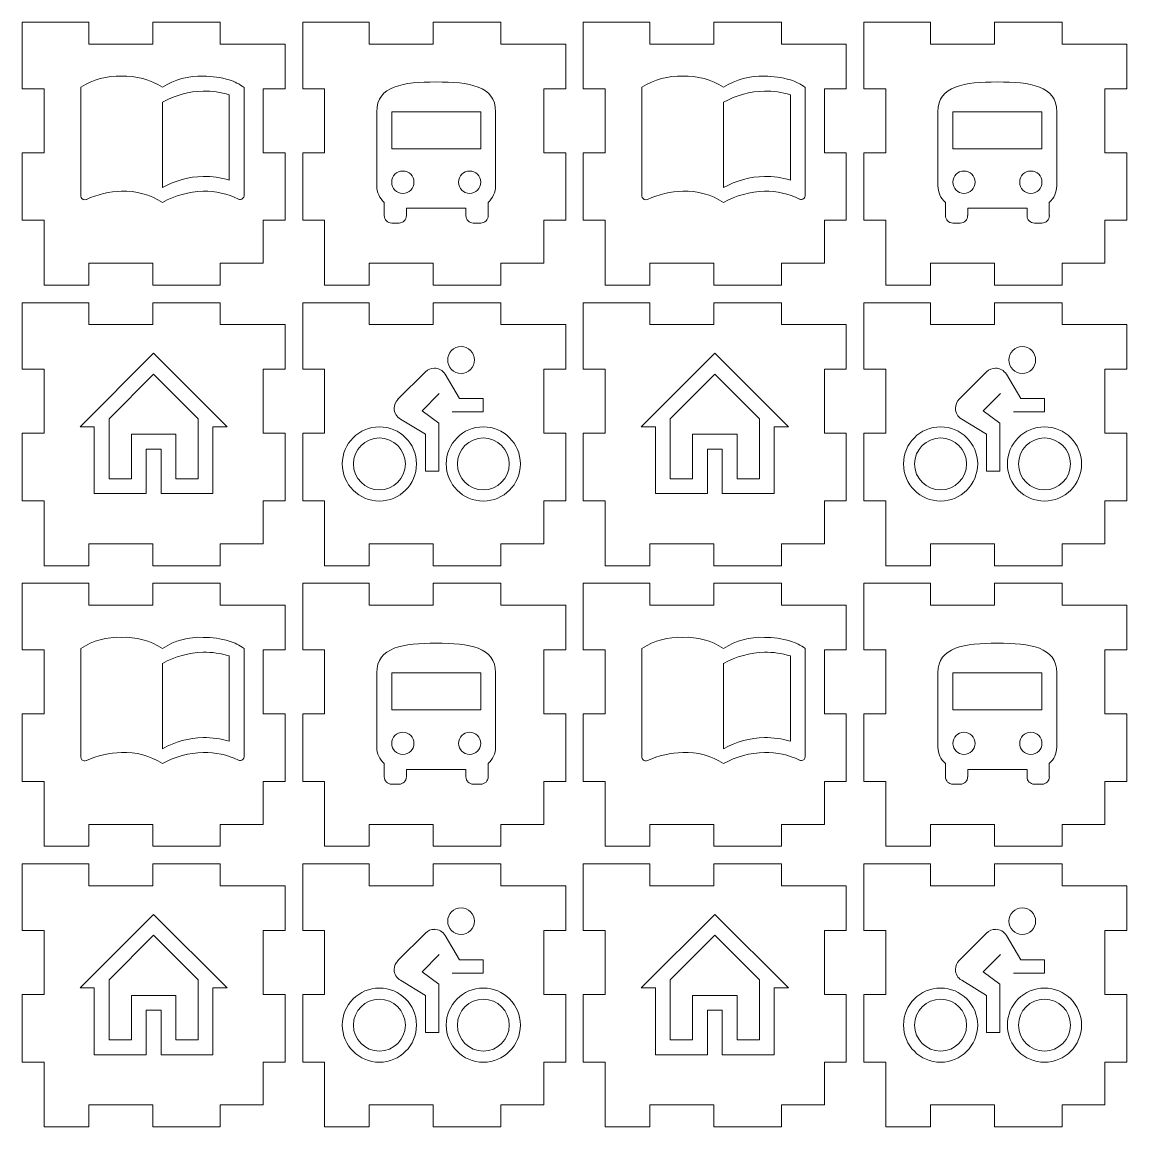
# Model space of a CAD drawing. Header units: millimetres. Extents: x 0 to 126, y 0 to 254.
# Drawn here: x 0 to 126, y 128 to 254 of the extents above; entities that cross this region are included whole.
import ezdxf

# ---------------------------------------------------------------- set-up
doc = ezdxf.new("R2010")
doc.units = ezdxf.units.MM
doc.layers.get('0').update_dxf_attribs({"lineweight": 25, "true_color": 0xffffff})
doc.layers.add('layer 1', color=3, linetype='Continuous', lineweight=9, true_color=0x00ff00)

msp = doc.modelspace()

# ---------------------------------------------------------------- linework, layer by layer
at = {"lineweight": 13}
for p, q in [((7.6, 254), (0, 254)), ((0, 246.4), (0, 254)), ((7.6, 254), (7.6, 251.5)), ((22.6, 254), (14.9, 254)), ((14.9, 254), (14.9, 251.5)), ((22.6, 254), (22.6, 251.5)), ((39.6, 254), (32, 254)), ((32, 246.4), (32, 254)), ((39.6, 254), (39.6, 251.5)), ((54.6, 254), (46.9, 254)), ((46.9, 254), (46.9, 251.5)), ((54.6, 254), (54.6, 251.5)), ((71.6, 254), (64, 254)), ((64, 246.4), (64, 254)), ((71.6, 254), (71.6, 251.5)), ((86.6, 254), (78.9, 254)), ((78.9, 254), (78.9, 251.5)), ((86.6, 254), (86.6, 251.5)), ((103.6, 254), (96, 254)), ((96, 246.4), (96, 254)), ((103.6, 254), (103.6, 251.5)), ((118.6, 254), (110.9, 254)), ((110.9, 254), (110.9, 251.5)), ((118.6, 254), (118.6, 251.5)), ((14.9, 251.5), (7.6, 251.5)), ((30, 251.5), (22.6, 251.5)), ((30, 246.4), (30, 251.5)), ((46.9, 251.5), (39.6, 251.5)), ((62, 251.5), (54.6, 251.5)), ((62, 246.4), (62, 251.5)), ((78.9, 251.5), (71.6, 251.5)), ((94, 251.5), (86.6, 251.5)), ((94, 246.4), (94, 251.5)), ((110.9, 251.5), (103.6, 251.5)), ((126, 251.5), (118.6, 251.5)), ((126, 246.4), (126, 251.5)), ((0, 246.4), (2.5, 246.4)), ((2.5, 239.1), (2.5, 246.4)), ((27.5, 239.1), (27.5, 246.4)), ((27.5, 246.4), (30, 246.4)), ((32, 246.4), (34.5, 246.4)), ((34.5, 239.1), (34.5, 246.4)), ((59.5, 239.1), (59.5, 246.4)), ((59.5, 246.4), (62, 246.4)), ((64, 246.4), (66.5, 246.4)), ((66.5, 239.1), (66.5, 246.4)), ((91.5, 239.1), (91.5, 246.4)), ((91.5, 246.4), (94, 246.4)), ((96, 246.4), (98.5, 246.4)), ((98.5, 239.1), (98.5, 246.4)), ((123.5, 239.1), (123.5, 246.4)), ((123.5, 246.4), (126, 246.4)), ((0, 231.4), (0, 239.1)), ((0, 239.1), (2.5, 239.1)), ((27.5, 239.1), (30, 239.1)), ((30, 231.4), (30, 239.1)), ((32, 231.4), (32, 239.1)), ((32, 239.1), (34.5, 239.1)), ((59.5, 239.1), (62, 239.1)), ((62, 231.4), (62, 239.1)), ((64, 231.4), (64, 239.1)), ((64, 239.1), (66.5, 239.1)), ((91.5, 239.1), (94, 239.1)), ((94, 231.4), (94, 239.1)), ((96, 231.4), (96, 239.1)), ((96, 239.1), (98.5, 239.1)), ((123.5, 239.1), (126, 239.1)), ((126, 231.4), (126, 239.1)), ((0, 231.4), (2.5, 231.4)), ((2.5, 224), (2.5, 231.4)), ((27.5, 226.5), (27.5, 231.4)), ((27.5, 231.4), (30, 231.4)), ((32, 231.4), (34.5, 231.4)), ((34.5, 224), (34.5, 231.4)), ((59.5, 226.5), (59.5, 231.4)), ((59.5, 231.4), (62, 231.4)), ((64, 231.4), (66.5, 231.4)), ((66.5, 224), (66.5, 231.4)), ((91.5, 226.5), (91.5, 231.4)), ((91.5, 231.4), (94, 231.4)), ((96, 231.4), (98.5, 231.4)), ((98.5, 224), (98.5, 231.4)), ((123.5, 226.5), (123.5, 231.4)), ((123.5, 231.4), (126, 231.4)), ((14.9, 226.5), (7.6, 226.5)), ((7.6, 226.5), (7.6, 224)), ((14.9, 226.5), (14.9, 224)), ((27.5, 226.5), (22.6, 226.5)), ((22.6, 226.5), (22.6, 224)), ((46.9, 226.5), (39.6, 226.5)), ((39.6, 226.5), (39.6, 224)), ((46.9, 226.5), (46.9, 224)), ((59.5, 226.5), (54.6, 226.5)), ((54.6, 226.5), (54.6, 224)), ((78.9, 226.5), (71.6, 226.5)), ((71.6, 226.5), (71.6, 224)), ((78.9, 226.5), (78.9, 224)), ((91.5, 226.5), (86.6, 226.5)), ((86.6, 226.5), (86.6, 224)), ((110.9, 226.5), (103.6, 226.5)), ((103.6, 226.5), (103.6, 224)), ((110.9, 226.5), (110.9, 224)), ((123.5, 226.5), (118.6, 226.5)), ((118.6, 226.5), (118.6, 224)), ((7.6, 224), (2.5, 224)), ((22.6, 224), (14.9, 224)), ((39.6, 224), (34.5, 224)), ((54.6, 224), (46.9, 224)), ((71.6, 224), (66.5, 224)), ((86.6, 224), (78.9, 224)), ((103.6, 224), (98.5, 224)), ((118.6, 224), (110.9, 224)), ((7.6, 222), (0, 222)), ((0, 214.4), (0, 222)), ((7.6, 222), (7.6, 219.5)), ((22.6, 222), (14.9, 222)), ((14.9, 222), (14.9, 219.5)), ((22.6, 222), (22.6, 219.5)), ((39.6, 222), (32, 222)), ((32, 214.4), (32, 222)), ((39.6, 222), (39.6, 219.5)), ((54.6, 222), (46.9, 222)), ((46.9, 222), (46.9, 219.5)), ((54.6, 222), (54.6, 219.5)), ((71.6, 222), (64, 222)), ((64, 214.4), (64, 222)), ((71.6, 222), (71.6, 219.5)), ((86.6, 222), (78.9, 222)), ((78.9, 222), (78.9, 219.5)), ((86.6, 222), (86.6, 219.5)), ((103.6, 222), (96, 222)), ((96, 214.4), (96, 222)), ((103.6, 222), (103.6, 219.5)), ((118.6, 222), (110.9, 222)), ((110.9, 222), (110.9, 219.5)), ((118.6, 222), (118.6, 219.5)), ((14.9, 219.5), (7.6, 219.5)), ((30, 219.5), (22.6, 219.5)), ((30, 214.4), (30, 219.5)), ((46.9, 219.5), (39.6, 219.5)), ((62, 219.5), (54.6, 219.5)), ((62, 214.4), (62, 219.5)), ((78.9, 219.5), (71.6, 219.5)), ((94, 219.5), (86.6, 219.5)), ((94, 214.4), (94, 219.5)), ((110.9, 219.5), (103.6, 219.5)), ((126, 219.5), (118.6, 219.5)), ((126, 214.4), (126, 219.5)), ((0, 214.4), (2.5, 214.4)), ((2.5, 207.1), (2.5, 214.4)), ((27.5, 207.1), (27.5, 214.4)), ((27.5, 214.4), (30, 214.4)), ((32, 214.4), (34.5, 214.4)), ((34.5, 207.1), (34.5, 214.4)), ((59.5, 207.1), (59.5, 214.4)), ((59.5, 214.4), (62, 214.4)), ((64, 214.4), (66.5, 214.4)), ((66.5, 207.1), (66.5, 214.4)), ((91.5, 207.1), (91.5, 214.4)), ((91.5, 214.4), (94, 214.4)), ((96, 214.4), (98.5, 214.4)), ((98.5, 207.1), (98.5, 214.4)), ((123.5, 207.1), (123.5, 214.4)), ((123.5, 214.4), (126, 214.4)), ((0, 199.4), (0, 207.1)), ((0, 207.1), (2.5, 207.1)), ((27.5, 207.1), (30, 207.1)), ((30, 199.4), (30, 207.1)), ((32, 199.4), (32, 207.1)), ((32, 207.1), (34.5, 207.1)), ((59.5, 207.1), (62, 207.1)), ((62, 199.4), (62, 207.1)), ((64, 199.4), (64, 207.1)), ((64, 207.1), (66.5, 207.1)), ((91.5, 207.1), (94, 207.1)), ((94, 199.4), (94, 207.1)), ((96, 199.4), (96, 207.1)), ((96, 207.1), (98.5, 207.1)), ((123.5, 207.1), (126, 207.1)), ((126, 199.4), (126, 207.1)), ((0, 199.4), (2.5, 199.4)), ((2.5, 192), (2.5, 199.4)), ((27.5, 194.5), (27.5, 199.4)), ((27.5, 199.4), (30, 199.4)), ((32, 199.4), (34.5, 199.4)), ((34.5, 192), (34.5, 199.4)), ((59.5, 194.5), (59.5, 199.4)), ((59.5, 199.4), (62, 199.4)), ((64, 199.4), (66.5, 199.4)), ((66.5, 192), (66.5, 199.4)), ((91.5, 194.5), (91.5, 199.4)), ((91.5, 199.4), (94, 199.4)), ((96, 199.4), (98.5, 199.4)), ((98.5, 192), (98.5, 199.4)), ((123.5, 194.5), (123.5, 199.4)), ((123.5, 199.4), (126, 199.4)), ((14.9, 194.5), (7.6, 194.5)), ((7.6, 194.5), (7.6, 192)), ((14.9, 194.5), (14.9, 192)), ((27.5, 194.5), (22.6, 194.5)), ((22.6, 194.5), (22.6, 192)), ((46.9, 194.5), (39.6, 194.5)), ((39.6, 194.5), (39.6, 192)), ((46.9, 194.5), (46.9, 192)), ((59.5, 194.5), (54.6, 194.5)), ((54.6, 194.5), (54.6, 192)), ((78.9, 194.5), (71.6, 194.5)), ((71.6, 194.5), (71.6, 192)), ((78.9, 194.5), (78.9, 192)), ((91.5, 194.5), (86.6, 194.5)), ((86.6, 194.5), (86.6, 192)), ((110.9, 194.5), (103.6, 194.5)), ((103.6, 194.5), (103.6, 192)), ((110.9, 194.5), (110.9, 192)), ((123.5, 194.5), (118.6, 194.5)), ((118.6, 194.5), (118.6, 192)), ((7.6, 192), (2.5, 192)), ((22.6, 192), (14.9, 192)), ((39.6, 192), (34.5, 192)), ((54.6, 192), (46.9, 192)), ((71.6, 192), (66.5, 192)), ((86.6, 192), (78.9, 192)), ((103.6, 192), (98.5, 192)), ((118.6, 192), (110.9, 192)), ((7.6, 190), (0, 190)), ((0, 182.4), (0, 190)), ((7.6, 190), (7.6, 187.5)), ((22.6, 190), (14.9, 190)), ((14.9, 190), (14.9, 187.5)), ((22.6, 190), (22.6, 187.5)), ((39.6, 190), (32, 190)), ((32, 182.4), (32, 190)), ((39.6, 190), (39.6, 187.5)), ((54.6, 190), (46.9, 190)), ((46.9, 190), (46.9, 187.5)), ((54.6, 190), (54.6, 187.5)), ((71.6, 190), (64, 190)), ((64, 182.4), (64, 190)), ((71.6, 190), (71.6, 187.5)), ((86.6, 190), (78.9, 190)), ((78.9, 190), (78.9, 187.5)), ((86.6, 190), (86.6, 187.5)), ((103.6, 190), (96, 190)), ((96, 182.4), (96, 190)), ((103.6, 190), (103.6, 187.5)), ((118.6, 190), (110.9, 190)), ((110.9, 190), (110.9, 187.5)), ((118.6, 190), (118.6, 187.5)), ((14.9, 187.5), (7.6, 187.5)), ((30, 187.5), (22.6, 187.5)), ((30, 182.4), (30, 187.5)), ((46.9, 187.5), (39.6, 187.5)), ((62, 187.5), (54.6, 187.5)), ((62, 182.4), (62, 187.5)), ((78.9, 187.5), (71.6, 187.5)), ((94, 187.5), (86.6, 187.5)), ((94, 182.4), (94, 187.5)), ((110.9, 187.5), (103.6, 187.5)), ((126, 187.5), (118.6, 187.5)), ((126, 182.4), (126, 187.5)), ((0, 182.4), (2.5, 182.4)), ((2.5, 175.1), (2.5, 182.4)), ((27.5, 175.1), (27.5, 182.4)), ((27.5, 182.4), (30, 182.4)), ((32, 182.4), (34.5, 182.4)), ((34.5, 175.1), (34.5, 182.4)), ((59.5, 175.1), (59.5, 182.4)), ((59.5, 182.4), (62, 182.4)), ((64, 182.4), (66.5, 182.4)), ((66.5, 175.1), (66.5, 182.4)), ((91.5, 175.1), (91.5, 182.4)), ((91.5, 182.4), (94, 182.4)), ((96, 182.4), (98.5, 182.4)), ((98.5, 175.1), (98.5, 182.4)), ((123.5, 175.1), (123.5, 182.4)), ((123.5, 182.4), (126, 182.4)), ((0, 167.4), (0, 175.1)), ((0, 175.1), (2.5, 175.1)), ((27.5, 175.1), (30, 175.1)), ((30, 167.4), (30, 175.1)), ((32, 167.4), (32, 175.1)), ((32, 175.1), (34.5, 175.1)), ((59.5, 175.1), (62, 175.1)), ((62, 167.4), (62, 175.1)), ((64, 167.4), (64, 175.1)), ((64, 175.1), (66.5, 175.1)), ((91.5, 175.1), (94, 175.1)), ((94, 167.4), (94, 175.1)), ((96, 167.4), (96, 175.1)), ((96, 175.1), (98.5, 175.1)), ((123.5, 175.1), (126, 175.1)), ((126, 167.4), (126, 175.1)), ((0, 167.4), (2.5, 167.4)), ((2.5, 160), (2.5, 167.4)), ((27.5, 162.5), (27.5, 167.4)), ((27.5, 167.4), (30, 167.4)), ((32, 167.4), (34.5, 167.4)), ((34.5, 160), (34.5, 167.4)), ((59.5, 162.5), (59.5, 167.4)), ((59.5, 167.4), (62, 167.4)), ((64, 167.4), (66.5, 167.4)), ((66.5, 160), (66.5, 167.4)), ((91.5, 162.5), (91.5, 167.4)), ((91.5, 167.4), (94, 167.4)), ((96, 167.4), (98.5, 167.4)), ((98.5, 160), (98.5, 167.4)), ((123.5, 162.5), (123.5, 167.4)), ((123.5, 167.4), (126, 167.4)), ((14.9, 162.5), (7.6, 162.5)), ((7.6, 162.5), (7.6, 160)), ((14.9, 162.5), (14.9, 160)), ((27.5, 162.5), (22.6, 162.5)), ((22.6, 162.5), (22.6, 160)), ((46.9, 162.5), (39.6, 162.5)), ((39.6, 162.5), (39.6, 160)), ((46.9, 162.5), (46.9, 160)), ((59.5, 162.5), (54.6, 162.5)), ((54.6, 162.5), (54.6, 160)), ((78.9, 162.5), (71.6, 162.5)), ((71.6, 162.5), (71.6, 160)), ((78.9, 162.5), (78.9, 160)), ((91.5, 162.5), (86.6, 162.5)), ((86.6, 162.5), (86.6, 160)), ((110.9, 162.5), (103.6, 162.5)), ((103.6, 162.5), (103.6, 160)), ((110.9, 162.5), (110.9, 160)), ((123.5, 162.5), (118.6, 162.5)), ((118.6, 162.5), (118.6, 160)), ((7.6, 160), (2.5, 160)), ((22.6, 160), (14.9, 160)), ((39.6, 160), (34.5, 160)), ((54.6, 160), (46.9, 160)), ((71.6, 160), (66.5, 160)), ((86.6, 160), (78.9, 160)), ((103.6, 160), (98.5, 160)), ((118.6, 160), (110.9, 160)), ((7.6, 158), (0, 158)), ((0, 150.4), (0, 158)), ((7.6, 158), (7.6, 155.5)), ((22.6, 158), (14.9, 158)), ((14.9, 158), (14.9, 155.5)), ((22.6, 158), (22.6, 155.5)), ((39.6, 158), (32, 158)), ((32, 150.4), (32, 158)), ((39.6, 158), (39.6, 155.5)), ((54.6, 158), (46.9, 158)), ((46.9, 158), (46.9, 155.5)), ((54.6, 158), (54.6, 155.5)), ((71.6, 158), (64, 158)), ((64, 150.4), (64, 158)), ((71.6, 158), (71.6, 155.5)), ((86.6, 158), (78.9, 158)), ((78.9, 158), (78.9, 155.5)), ((86.6, 158), (86.6, 155.5)), ((103.6, 158), (96, 158)), ((96, 150.4), (96, 158)), ((103.6, 158), (103.6, 155.5)), ((118.6, 158), (110.9, 158)), ((110.9, 158), (110.9, 155.5)), ((118.6, 158), (118.6, 155.5)), ((14.9, 155.5), (7.6, 155.5)), ((30, 155.5), (22.6, 155.5)), ((30, 150.4), (30, 155.5)), ((46.9, 155.5), (39.6, 155.5)), ((62, 155.5), (54.6, 155.5)), ((62, 150.4), (62, 155.5)), ((78.9, 155.5), (71.6, 155.5)), ((94, 155.5), (86.6, 155.5)), ((94, 150.4), (94, 155.5)), ((110.9, 155.5), (103.6, 155.5)), ((126, 155.5), (118.6, 155.5)), ((126, 150.4), (126, 155.5)), ((0, 150.4), (2.5, 150.4)), ((2.5, 143.1), (2.5, 150.4)), ((27.5, 143.1), (27.5, 150.4)), ((27.5, 150.4), (30, 150.4)), ((32, 150.4), (34.5, 150.4)), ((34.5, 143.1), (34.5, 150.4)), ((59.5, 143.1), (59.5, 150.4)), ((59.5, 150.4), (62, 150.4)), ((64, 150.4), (66.5, 150.4)), ((66.5, 143.1), (66.5, 150.4)), ((91.5, 143.1), (91.5, 150.4)), ((91.5, 150.4), (94, 150.4)), ((96, 150.4), (98.5, 150.4)), ((98.5, 143.1), (98.5, 150.4)), ((123.5, 143.1), (123.5, 150.4)), ((123.5, 150.4), (126, 150.4)), ((0, 135.4), (0, 143.1)), ((0, 143.1), (2.5, 143.1)), ((27.5, 143.1), (30, 143.1)), ((30, 135.4), (30, 143.1)), ((32, 135.4), (32, 143.1)), ((32, 143.1), (34.5, 143.1)), ((59.5, 143.1), (62, 143.1)), ((62, 135.4), (62, 143.1)), ((64, 135.4), (64, 143.1)), ((64, 143.1), (66.5, 143.1)), ((91.5, 143.1), (94, 143.1)), ((94, 135.4), (94, 143.1)), ((96, 135.4), (96, 143.1)), ((96, 143.1), (98.5, 143.1)), ((123.5, 143.1), (126, 143.1)), ((126, 135.4), (126, 143.1)), ((0, 135.4), (2.5, 135.4)), ((2.5, 128), (2.5, 135.4)), ((27.5, 130.5), (27.5, 135.4)), ((27.5, 135.4), (30, 135.4)), ((32, 135.4), (34.5, 135.4)), ((34.5, 128), (34.5, 135.4)), ((59.5, 130.5), (59.5, 135.4)), ((59.5, 135.4), (62, 135.4)), ((64, 135.4), (66.5, 135.4)), ((66.5, 128), (66.5, 135.4)), ((91.5, 130.5), (91.5, 135.4)), ((91.5, 135.4), (94, 135.4)), ((96, 135.4), (98.5, 135.4)), ((98.5, 128), (98.5, 135.4)), ((123.5, 130.5), (123.5, 135.4)), ((123.5, 135.4), (126, 135.4)), ((14.9, 130.5), (7.6, 130.5)), ((7.6, 130.5), (7.6, 128)), ((14.9, 130.5), (14.9, 128)), ((27.5, 130.5), (22.6, 130.5)), ((22.6, 130.5), (22.6, 128)), ((46.9, 130.5), (39.6, 130.5)), ((39.6, 130.5), (39.6, 128)), ((46.9, 130.5), (46.9, 128)), ((59.5, 130.5), (54.6, 130.5)), ((54.6, 130.5), (54.6, 128)), ((78.9, 130.5), (71.6, 130.5)), ((71.6, 130.5), (71.6, 128)), ((78.9, 130.5), (78.9, 128)), ((91.5, 130.5), (86.6, 130.5)), ((86.6, 130.5), (86.6, 128)), ((110.9, 130.5), (103.6, 130.5)), ((103.6, 130.5), (103.6, 128)), ((110.9, 130.5), (110.9, 128)), ((123.5, 130.5), (118.6, 130.5)), ((118.6, 130.5), (118.6, 128)), ((7.6, 128), (2.5, 128)), ((22.6, 128), (14.9, 128)), ((39.6, 128), (34.5, 128)), ((54.6, 128), (46.9, 128)), ((71.6, 128), (66.5, 128)), ((86.6, 128), (78.9, 128)), ((103.6, 128), (98.5, 128)), ((118.6, 128), (110.9, 128))]:
    msp.add_line(p, q, dxfattribs=at)
at = {"layer": 'layer 1', "lineweight": 9}
for p, q in [((6.69, 246.56), (6.69, 234.16)), ((23.62, 245.71), (23.62, 235.98)), ((25.31, 234.2), (25.31, 246.56)), ((70.69, 246.56), (70.69, 234.16)), ((87.62, 245.71), (87.62, 235.98)), ((89.31, 234.2), (89.31, 246.56)), ((16, 235.13), (16, 244.87)), ((80, 235.13), (80, 244.87)), ((40.45, 243.78), (40.45, 235.31)), ((42.15, 239.55), (42.15, 243.78)), ((42.15, 243.78), (52.31, 243.78)), ((52.31, 243.78), (52.31, 239.55)), ((54, 235.31), (54, 243.78)), ((104.45, 243.78), (104.45, 235.31)), ((106.15, 239.55), (106.15, 243.78)), ((106.15, 243.78), (116.31, 243.78)), ((116.31, 243.78), (116.31, 239.55)), ((118, 235.31), (118, 243.78)), ((52.31, 239.55), (42.15, 239.55)), ((116.31, 239.55), (106.15, 239.55)), ((7.11, 233.73), (7.32, 233.78)), ((41.3, 233.43), (41.3, 231.93)), ((53.15, 231.93), (53.15, 233.43)), ((71.11, 233.73), (71.32, 233.78)), ((105.3, 233.43), (105.3, 231.93)), ((117.15, 231.93), (117.15, 233.43)), ((43.84, 231.93), (43.84, 232.77)), ((43.84, 232.77), (50.61, 232.77)), ((50.61, 232.77), (50.61, 231.93)), ((107.84, 231.93), (107.84, 232.77)), ((107.84, 232.77), (114.61, 232.77)), ((114.61, 232.77), (114.61, 231.93)), ((42.15, 231.08), (42.99, 231.08)), ((51.46, 231.08), (52.31, 231.08)), ((106.15, 231.08), (106.99, 231.08)), ((115.46, 231.08), (116.31, 231.08)), ((6.61, 207.85), (15, 216.24)), ((15, 216.24), (23.39, 207.85)), ((70.61, 207.85), (79, 216.24)), ((79, 216.24), (87.39, 207.85)), ((15, 213.85), (9.92, 208.77)), ((20.08, 208.77), (15, 213.85)), ((46, 214.11), (42.87, 210.99)), ((49.89, 211.06), (48.25, 213.83)), ((79, 213.85), (73.92, 208.77)), ((84.08, 208.77), (79, 213.85)), ((110, 214.11), (106.87, 210.99)), ((113.89, 211.06), (112.25, 213.83)), ((45.62, 209.67), (47.58, 211.66)), ((52.6, 211.06), (49.89, 211.06)), ((52.6, 209.54), (52.6, 211.06)), ((109.62, 209.67), (111.58, 211.66)), ((116.6, 211.06), (113.89, 211.06)), ((116.6, 209.54), (116.6, 211.06)), ((47.52, 208.27), (45.62, 209.67)), ((49.05, 209.54), (52.6, 209.54)), ((111.52, 208.27), (109.62, 209.67)), ((113.05, 209.54), (116.6, 209.54)), ((9.92, 208.77), (9.92, 201.92)), ((20.08, 201.92), (20.08, 208.77)), ((43.16, 208.72), (46, 207)), ((47.52, 202.77), (47.52, 208.27)), ((73.92, 208.77), (73.92, 201.92)), ((84.08, 201.92), (84.08, 208.77)), ((107.16, 208.72), (110, 207)), ((111.52, 202.77), (111.52, 208.27)), ((8.23, 207.85), (6.61, 207.85)), ((8.23, 200.23), (8.23, 207.85)), ((12.46, 201.92), (12.46, 207)), ((12.46, 207), (14.15, 207)), ((14.15, 207), (15.85, 207)), ((15.85, 207), (17.54, 207)), ((17.54, 207), (17.54, 201.92)), ((23.39, 207.85), (21.77, 207.85)), ((21.77, 207.85), (21.77, 200.23)), ((46, 207), (46, 202.77)), ((72.23, 207.85), (70.61, 207.85)), ((72.23, 200.23), (72.23, 207.85)), ((76.46, 201.92), (76.46, 207)), ((76.46, 207), (78.15, 207)), ((78.15, 207), (79.85, 207)), ((79.85, 207), (81.54, 207)), ((81.54, 207), (81.54, 201.92)), ((87.39, 207.85), (85.77, 207.85)), ((85.77, 207.85), (85.77, 200.23)), ((110, 207), (110, 202.77)), ((15.85, 205.31), (14.15, 205.31)), ((14.15, 205.31), (14.15, 200.23)), ((15.85, 200.23), (15.85, 205.31)), ((79.85, 205.31), (78.15, 205.31)), ((78.15, 205.31), (78.15, 200.23)), ((79.85, 200.23), (79.85, 205.31)), ((9.92, 201.92), (12.46, 201.92)), ((17.54, 201.92), (20.08, 201.92)), ((46, 202.77), (47.52, 202.77)), ((73.92, 201.92), (76.46, 201.92)), ((81.54, 201.92), (84.08, 201.92)), ((110, 202.77), (111.52, 202.77)), ((14.15, 200.23), (8.23, 200.23)), ((21.77, 200.23), (15.85, 200.23)), ((78.15, 200.23), (72.23, 200.23)), ((85.77, 200.23), (79.85, 200.23)), ((6.69, 182.56), (6.69, 170.16)), ((23.62, 181.71), (23.62, 171.98)), ((25.31, 170.2), (25.31, 182.56)), ((70.69, 182.56), (70.69, 170.16)), ((87.62, 181.71), (87.62, 171.98)), ((89.31, 170.2), (89.31, 182.56)), ((16, 171.13), (16, 180.87)), ((80, 171.13), (80, 180.87)), ((40.45, 179.78), (40.45, 171.31)), ((42.15, 175.55), (42.15, 179.78)), ((42.15, 179.78), (52.31, 179.78)), ((52.31, 179.78), (52.31, 175.55)), ((54, 171.31), (54, 179.78)), ((104.45, 179.78), (104.45, 171.31)), ((106.15, 175.55), (106.15, 179.78)), ((106.15, 179.78), (116.31, 179.78)), ((116.31, 179.78), (116.31, 175.55)), ((118, 171.31), (118, 179.78)), ((52.31, 175.55), (42.15, 175.55)), ((116.31, 175.55), (106.15, 175.55)), ((7.11, 169.73), (7.32, 169.78)), ((41.3, 169.43), (41.3, 167.93)), ((53.15, 167.93), (53.15, 169.43)), ((71.11, 169.73), (71.32, 169.78)), ((105.3, 169.43), (105.3, 167.93)), ((117.15, 167.93), (117.15, 169.43)), ((43.84, 167.93), (43.84, 168.77)), ((43.84, 168.77), (50.61, 168.77)), ((50.61, 168.77), (50.61, 167.93)), ((107.84, 167.93), (107.84, 168.77)), ((107.84, 168.77), (114.61, 168.77)), ((114.61, 168.77), (114.61, 167.93)), ((42.15, 167.08), (42.99, 167.08)), ((51.46, 167.08), (52.31, 167.08)), ((106.15, 167.08), (106.99, 167.08)), ((115.46, 167.08), (116.31, 167.08)), ((6.61, 143.85), (15, 152.24)), ((15, 152.24), (23.39, 143.85)), ((70.61, 143.85), (79, 152.24)), ((79, 152.24), (87.39, 143.85)), ((46, 150.11), (42.87, 146.99)), ((110, 150.11), (106.87, 146.99)), ((15, 149.85), (9.92, 144.77)), ((20.08, 144.77), (15, 149.85)), ((49.89, 147.06), (48.25, 149.83)), ((79, 149.85), (73.92, 144.77)), ((84.08, 144.77), (79, 149.85)), ((113.89, 147.06), (112.25, 149.83)), ((45.62, 145.67), (47.58, 147.66)), ((109.62, 145.67), (111.58, 147.66)), ((52.6, 147.06), (49.89, 147.06)), ((52.6, 145.54), (52.6, 147.06)), ((116.6, 147.06), (113.89, 147.06)), ((116.6, 145.54), (116.6, 147.06)), ((47.52, 144.27), (45.62, 145.67)), ((49.05, 145.54), (52.6, 145.54)), ((111.52, 144.27), (109.62, 145.67)), ((113.05, 145.54), (116.6, 145.54)), ((8.23, 143.85), (6.61, 143.85)), ((8.23, 136.23), (8.23, 143.85)), ((9.92, 144.77), (9.92, 137.92)), ((20.08, 137.92), (20.08, 144.77)), ((23.39, 143.85), (21.77, 143.85)), ((21.77, 143.85), (21.77, 136.23)), ((43.16, 144.72), (46, 143)), ((47.52, 138.77), (47.52, 144.27)), ((72.23, 143.85), (70.61, 143.85)), ((72.23, 136.23), (72.23, 143.85)), ((73.92, 144.77), (73.92, 137.92)), ((84.08, 137.92), (84.08, 144.77)), ((87.39, 143.85), (85.77, 143.85)), ((85.77, 143.85), (85.77, 136.23)), ((107.16, 144.72), (110, 143)), ((111.52, 138.77), (111.52, 144.27)), ((12.46, 137.92), (12.46, 143)), ((12.46, 143), (14.15, 143)), ((14.15, 143), (15.85, 143)), ((15.85, 143), (17.54, 143)), ((17.54, 143), (17.54, 137.92)), ((46, 143), (46, 138.77)), ((76.46, 137.92), (76.46, 143)), ((76.46, 143), (78.15, 143)), ((78.15, 143), (79.85, 143)), ((79.85, 143), (81.54, 143)), ((81.54, 143), (81.54, 137.92)), ((110, 143), (110, 138.77)), ((15.85, 141.31), (14.15, 141.31)), ((14.15, 141.31), (14.15, 136.23)), ((15.85, 136.23), (15.85, 141.31)), ((79.85, 141.31), (78.15, 141.31)), ((78.15, 141.31), (78.15, 136.23)), ((79.85, 136.23), (79.85, 141.31)), ((46, 138.77), (47.52, 138.77)), ((110, 138.77), (111.52, 138.77)), ((9.92, 137.92), (12.46, 137.92)), ((17.54, 137.92), (20.08, 137.92)), ((73.92, 137.92), (76.46, 137.92)), ((81.54, 137.92), (84.08, 137.92)), ((14.15, 136.23), (8.23, 136.23)), ((21.77, 136.23), (15.85, 136.23)), ((78.15, 136.23), (72.23, 136.23)), ((85.77, 136.23), (79.85, 136.23))]:
    msp.add_line(p, q, dxfattribs=at)
for centre, radius, start, end in [((10.99, 239.97), 7.87, 87.4075, 123.1028), ((11.7, 239.97), 7.87, 56.8972, 92.5925), ((20.3, 239.97), 7.87, 87.4075, 123.1028), ((20.74, 237.84), 9.99, 73.2574, 90.4824), ((21.92, 241.89), 5.77, 54.0004, 72.8695), ((74.99, 239.97), 7.87, 87.4075, 123.1028), ((75.7, 239.97), 7.87, 56.8972, 92.5925), ((84.3, 239.97), 7.87, 87.4075, 123.1028), ((84.74, 237.84), 9.99, 73.2574, 90.4824), ((85.92, 241.89), 5.77, 54.0004, 72.8695), ((20.94, 235.94), 10.2, 91.5666, 118.9437), ((20.76, 236.3), 9.84, 73.1197, 90.6201), ((84.94, 235.94), 10.2, 91.5666, 118.9437), ((84.76, 236.3), 9.84, 73.1197, 90.6201), ((43.42, 235.74), 1.27, 90, 180), ((43.42, 235.74), 1.27, 0, 90), ((51.04, 235.74), 1.27, 90, 180), ((51.04, 235.74), 1.27, 0, 90), ((107.42, 235.74), 1.27, 90, 180), ((107.42, 235.74), 1.27, 0, 90), ((115.04, 235.74), 1.27, 90, 180), ((115.04, 235.74), 1.27, 0, 90), ((20.94, 226.21), 10.2, 91.5666, 118.9437), ((20.76, 226.56), 9.84, 73.1197, 90.6201), ((43.42, 235.74), 1.27, 180, 270), ((43.42, 235.74), 1.27, 270, 0), ((51.04, 235.74), 1.27, 180, 270), ((51.04, 235.74), 1.27, 270, 0), ((84.94, 226.21), 10.2, 91.5666, 118.9437), ((84.76, 226.56), 9.84, 73.1197, 90.6201), ((107.42, 235.74), 1.27, 180, 270), ((107.42, 235.74), 1.27, 270, 0), ((115.04, 235.74), 1.27, 180, 270), ((115.04, 235.74), 1.27, 270, 0), ((11.62, 224.38), 10.33, 91.5172, 114.5601), ((11.7, 226.84), 7.87, 56.8972, 92.5925), ((20.94, 224.51), 10.2, 91.5666, 118.9437), ((20.86, 226.09), 8.62, 63.7092, 91.361), ((42.98, 235.32), 2.53, 180.1878, 228.3106), ((51.47, 235.32), 2.53, 311.6894, 359.8122), ((75.62, 224.38), 10.33, 91.5172, 114.5601), ((75.7, 226.84), 7.87, 56.8972, 92.5925), ((84.94, 224.51), 10.2, 91.5666, 118.9437), ((84.86, 226.09), 8.62, 63.7092, 91.361), ((106.98, 235.32), 2.53, 180.1878, 228.3106), ((115.47, 235.32), 2.53, 311.6894, 359.8122), ((7.14, 234.19), 0.455, 183.8879, 266.1121), ((24.86, 234.16), 0.382, 242.2624, 275.1177), ((24.86, 234.23), 0.455, 273.8879, 356.1121), ((71.14, 234.19), 0.455, 183.8879, 266.1121), ((88.86, 234.16), 0.382, 242.2624, 275.1177), ((88.86, 234.23), 0.455, 273.8879, 356.1121), ((42.15, 231.93), 0.847, 180, 270), ((42.99, 231.93), 0.847, 270, 0), ((51.46, 231.93), 0.847, 180, 270), ((52.31, 231.93), 0.847, 270, 0), ((106.15, 231.93), 0.847, 180, 270), ((106.99, 231.93), 0.847, 270, 0), ((115.46, 231.93), 0.847, 180, 270), ((116.31, 231.93), 0.847, 270, 0), ((50.06, 215.47), 1.52, 89.7603, 180.2397), ((50.07, 215.47), 1.52, 359.7603, 90.2397), ((114.06, 215.47), 1.52, 89.7603, 180.2397), ((114.07, 215.47), 1.52, 359.7603, 90.2397), ((50.06, 215.46), 1.52, 179.7603, 270.2397), ((50.07, 215.46), 1.52, 269.7603, 0.2397), ((114.06, 215.46), 1.52, 179.7603, 270.2397), ((114.07, 215.46), 1.52, 269.7603, 0.2397), ((47.01, 213.12), 1.41, 89.6803, 135.5594), ((47.01, 213.09), 1.45, 30.9593, 89.8049), ((111.01, 213.12), 1.41, 89.6803, 135.5594), ((111.01, 213.09), 1.45, 30.9593, 89.8049), ((43.85, 209.98), 1.4, 134.2789, 180.818), ((107.85, 209.98), 1.4, 134.2789, 180.818), ((43.87, 209.96), 1.43, 179.8624, 240.2133), ((107.87, 209.96), 1.43, 179.8624, 240.2133), ((40.75, 203.61), 4.23, 90, 180), ((40.75, 203.61), 4.23, 0, 90), ((52.6, 203.61), 4.23, 90, 180), ((52.6, 203.61), 4.23, 0, 90), ((104.75, 203.61), 4.23, 90, 180), ((104.75, 203.61), 4.23, 0, 90), ((116.6, 203.61), 4.23, 90, 180), ((116.6, 203.61), 4.23, 0, 90), ((40.75, 203.61), 2.96, 90, 180), ((40.75, 203.61), 2.96, 0, 90), ((52.6, 203.61), 2.96, 90, 180), ((52.6, 203.61), 2.96, 0, 90), ((104.75, 203.61), 2.96, 90, 180), ((104.75, 203.61), 2.96, 0, 90), ((116.6, 203.61), 2.96, 90, 180), ((116.6, 203.61), 2.96, 0, 90), ((40.75, 203.61), 4.23, 180, 270), ((40.75, 203.61), 2.96, 180, 270), ((40.75, 203.61), 2.96, 270, 0), ((40.75, 203.61), 4.23, 270, 0), ((52.6, 203.61), 4.23, 180, 270), ((52.6, 203.61), 2.96, 180, 270), ((52.6, 203.61), 2.96, 270, 0), ((52.6, 203.61), 4.23, 270, 0), ((104.75, 203.61), 4.23, 180, 270), ((104.75, 203.61), 2.96, 180, 270), ((104.75, 203.61), 2.96, 270, 0), ((104.75, 203.61), 4.23, 270, 0), ((116.6, 203.61), 4.23, 180, 270), ((116.6, 203.61), 2.96, 180, 270), ((116.6, 203.61), 2.96, 270, 0), ((116.6, 203.61), 4.23, 270, 0), ((10.99, 175.97), 7.87, 87.4075, 123.1028), ((11.7, 175.97), 7.87, 56.8972, 92.5925), ((20.3, 175.97), 7.87, 87.4075, 123.1028), ((20.74, 173.84), 9.99, 73.2574, 90.4824), ((21.92, 177.89), 5.77, 54.0004, 72.8695), ((74.99, 175.97), 7.87, 87.4075, 123.1028), ((75.7, 175.97), 7.87, 56.8972, 92.5925), ((84.3, 175.97), 7.87, 87.4075, 123.1028), ((84.74, 173.84), 9.99, 73.2574, 90.4824), ((85.92, 177.89), 5.77, 54.0004, 72.8695), ((20.94, 171.94), 10.2, 91.5666, 118.9437), ((20.76, 172.3), 9.84, 73.1197, 90.6201), ((84.94, 171.94), 10.2, 91.5666, 118.9437), ((84.76, 172.3), 9.84, 73.1197, 90.6201), ((43.42, 171.74), 1.27, 90, 180), ((43.42, 171.74), 1.27, 0, 90), ((51.04, 171.74), 1.27, 90, 180), ((51.04, 171.74), 1.27, 0, 90), ((107.42, 171.74), 1.27, 90, 180), ((107.42, 171.74), 1.27, 0, 90), ((115.04, 171.74), 1.27, 90, 180), ((115.04, 171.74), 1.27, 0, 90), ((20.94, 162.21), 10.2, 91.5666, 118.9437), ((20.76, 162.56), 9.84, 73.1197, 90.6201), ((43.42, 171.74), 1.27, 180, 270), ((43.42, 171.74), 1.27, 270, 0), ((51.04, 171.74), 1.27, 180, 270), ((51.04, 171.74), 1.27, 270, 0), ((84.94, 162.21), 10.2, 91.5666, 118.9437), ((84.76, 162.56), 9.84, 73.1197, 90.6201), ((107.42, 171.74), 1.27, 180, 270), ((107.42, 171.74), 1.27, 270, 0), ((115.04, 171.74), 1.27, 180, 270), ((115.04, 171.74), 1.27, 270, 0), ((7.14, 170.19), 0.455, 183.8879, 266.1121), ((11.62, 160.38), 10.33, 91.5172, 114.5601), ((11.7, 162.84), 7.87, 56.8972, 92.5925), ((20.94, 160.51), 10.2, 91.5666, 118.9437), ((20.86, 162.09), 8.62, 63.7092, 91.361), ((24.86, 170.23), 0.455, 273.8879, 356.1121), ((42.98, 171.32), 2.53, 180.1878, 228.3106), ((51.47, 171.32), 2.53, 311.6894, 359.8122), ((71.14, 170.19), 0.455, 183.8879, 266.1121), ((75.62, 160.38), 10.33, 91.5172, 114.5601), ((75.7, 162.84), 7.87, 56.8972, 92.5925), ((84.94, 160.51), 10.2, 91.5666, 118.9437), ((84.86, 162.09), 8.62, 63.7092, 91.361), ((88.86, 170.23), 0.455, 273.8879, 356.1121), ((106.98, 171.32), 2.53, 180.1878, 228.3106), ((115.47, 171.32), 2.53, 311.6894, 359.8122), ((24.86, 170.16), 0.382, 242.2624, 275.1177), ((88.86, 170.16), 0.382, 242.2624, 275.1177), ((42.15, 167.93), 0.847, 180, 270), ((42.99, 167.93), 0.847, 270, 0), ((51.46, 167.93), 0.847, 180, 270), ((52.31, 167.93), 0.847, 270, 0), ((106.15, 167.93), 0.847, 180, 270), ((106.99, 167.93), 0.847, 270, 0), ((115.46, 167.93), 0.847, 180, 270), ((116.31, 167.93), 0.847, 270, 0), ((50.06, 151.47), 1.52, 89.7603, 180.2397), ((50.07, 151.47), 1.52, 359.7603, 90.2397), ((114.06, 151.47), 1.52, 89.7603, 180.2397), ((114.07, 151.47), 1.52, 359.7603, 90.2397), ((50.06, 151.46), 1.52, 179.7603, 270.2397), ((50.07, 151.46), 1.52, 269.7603, 0.2397), ((114.06, 151.46), 1.52, 179.7603, 270.2397), ((114.07, 151.46), 1.52, 269.7603, 0.2397), ((47.01, 149.12), 1.41, 89.6803, 135.5594), ((47.01, 149.09), 1.45, 30.9593, 89.8049), ((111.01, 149.12), 1.41, 89.6803, 135.5594), ((111.01, 149.09), 1.45, 30.9593, 89.8049), ((43.85, 145.98), 1.4, 134.2789, 180.818), ((107.85, 145.98), 1.4, 134.2789, 180.818), ((43.87, 145.96), 1.43, 179.8624, 240.2133), ((107.87, 145.96), 1.43, 179.8624, 240.2133), ((40.75, 139.61), 4.23, 90, 180), ((40.75, 139.61), 4.23, 0, 90), ((52.6, 139.61), 4.23, 90, 180), ((52.6, 139.61), 4.23, 0, 90), ((104.75, 139.61), 4.23, 90, 180), ((104.75, 139.61), 4.23, 0, 90), ((116.6, 139.61), 4.23, 90, 180), ((116.6, 139.61), 4.23, 0, 90), ((40.75, 139.61), 2.96, 90, 180), ((40.75, 139.61), 2.96, 0, 90), ((52.6, 139.61), 2.96, 90, 180), ((52.6, 139.61), 2.96, 0, 90), ((104.75, 139.61), 2.96, 90, 180), ((104.75, 139.61), 2.96, 0, 90), ((116.6, 139.61), 2.96, 90, 180), ((116.6, 139.61), 2.96, 0, 90), ((40.75, 139.61), 4.23, 180, 270), ((40.75, 139.61), 2.96, 180, 270), ((40.75, 139.61), 2.96, 270, 0), ((40.75, 139.61), 4.23, 270, 0), ((52.6, 139.61), 4.23, 180, 270), ((52.6, 139.61), 2.96, 180, 270), ((52.6, 139.61), 2.96, 270, 0), ((52.6, 139.61), 4.23, 270, 0), ((104.75, 139.61), 4.23, 180, 270), ((104.75, 139.61), 2.96, 180, 270), ((104.75, 139.61), 2.96, 270, 0), ((104.75, 139.61), 4.23, 270, 0), ((116.6, 139.61), 4.23, 180, 270), ((116.6, 139.61), 2.96, 180, 270), ((116.6, 139.61), 2.96, 270, 0), ((116.6, 139.61), 4.23, 270, 0)]:
    msp.add_arc(centre, radius, start, end, dxfattribs=at)
for points in [[(47.23, 247.17), (43.49, 247.17), (40.45, 246.74), (40.45, 243.78)], [(54, 243.78), (54, 246.74), (50.97, 247.17), (47.23, 247.17)], [(111.23, 247.17), (107.49, 247.17), (104.45, 246.74), (104.45, 243.78)], [(118, 243.78), (118, 246.74), (114.97, 247.17), (111.23, 247.17)], [(47.23, 183.17), (43.49, 183.17), (40.45, 182.74), (40.45, 179.78)], [(54, 179.78), (54, 182.74), (50.97, 183.17), (47.23, 183.17)], [(111.23, 183.17), (107.49, 183.17), (104.45, 182.74), (104.45, 179.78)], [(118, 179.78), (118, 182.74), (114.97, 183.17), (111.23, 183.17)]]:
    msp.add_open_spline(points, degree=3, dxfattribs=at)

doc.saveas('drawing.dxf')
